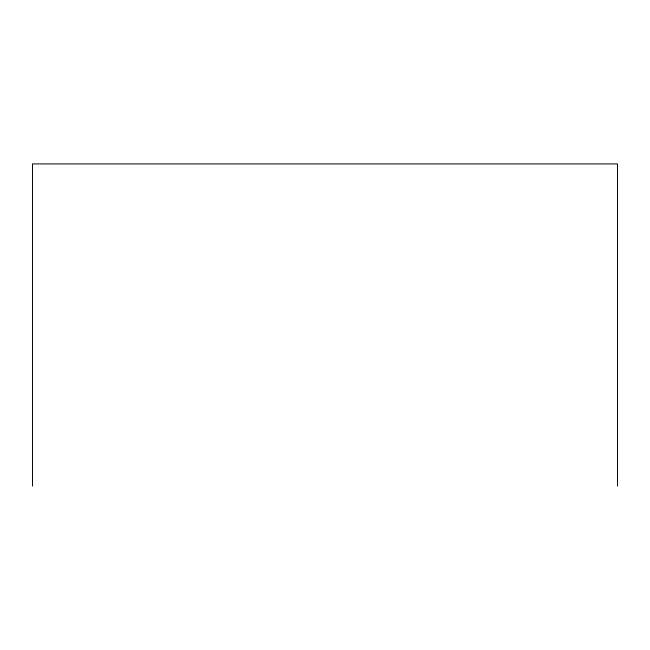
<?xml version="1.0" encoding="UTF-8"?>
<svg xmlns="http://www.w3.org/2000/svg" width="650" height="650" viewBox="0 0 650 650"><rect width="100%" height="100%" fill="white"/><g stroke="black" fill="none" stroke-linecap="round" stroke-linejoin="round"><path stroke-width="0.97" d="M617.5 486.078L617.5 163.922L32.5 163.922L32.5 486.078"/></g></svg>
